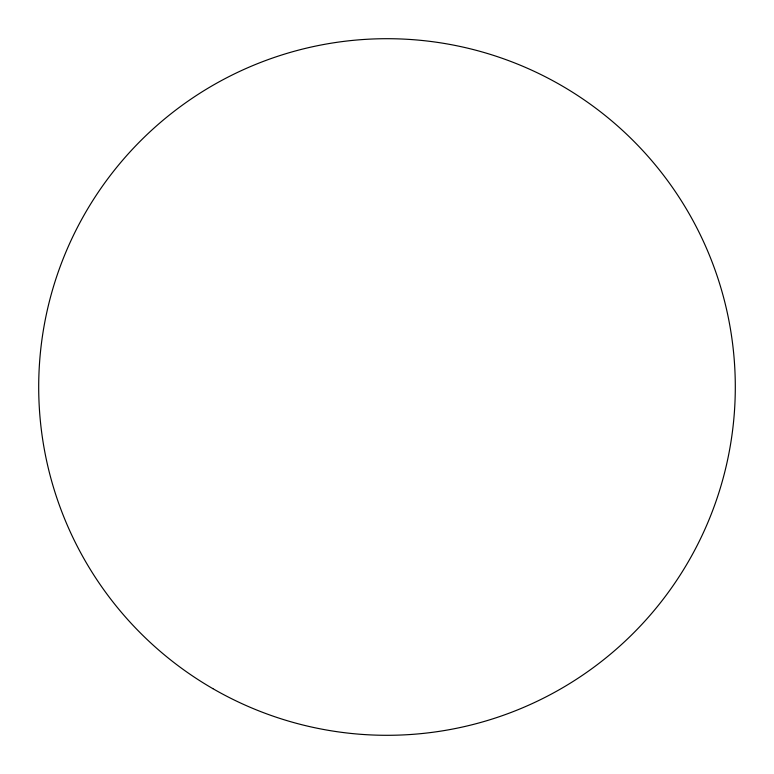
<?xml version="1.0" encoding="UTF-8"?>
<svg xmlns="http://www.w3.org/2000/svg" width="774" height="774" viewBox="0 0 774 774"><rect width="100%" height="100%" fill="white"/><g stroke="black" fill="none" stroke-linecap="round" stroke-linejoin="round"><path stroke-width="1.16" d="M212.85 688.637A348.3 348.3 0 0 0 735.3 387A348.3 348.3 0 0 0 212.85 85.363A348.3 348.3 0 0 0 212.85 688.637"/></g></svg>
